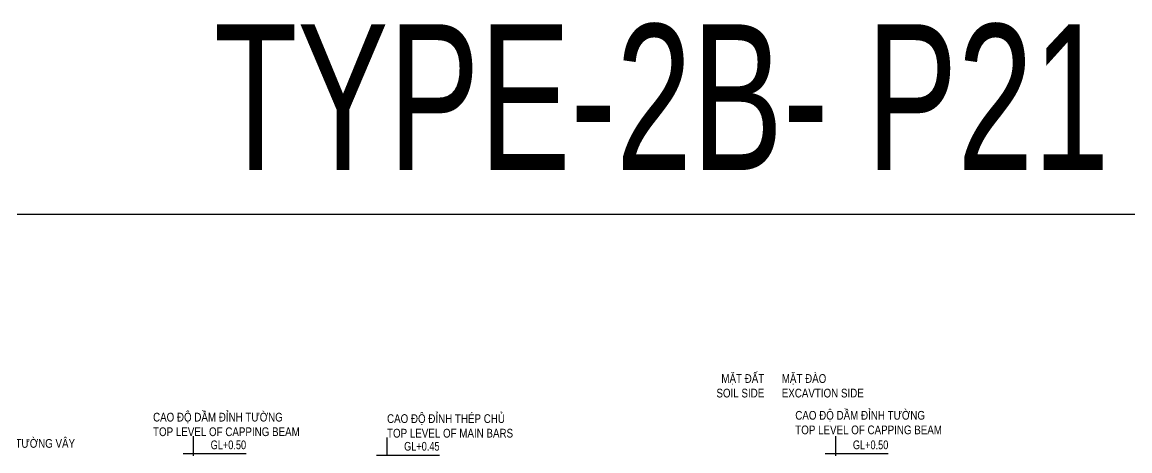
# Model space of a CAD drawing. Header units: millimetres. Extents: x 2746337 to 7547699, y -363432 to 15720.
# Drawn here: x 3076221 to 3114203, y -193381 to -178675 of the extents above; entities that cross this region are included whole.
import ezdxf
from ezdxf.enums import TextEntityAlignment as Align

# ---------------------------------------------------------------- set-up
doc = ezdxf.new("R2010")
doc.units = ezdxf.units.MM
doc.header["$LTSCALE"] = 1200
for name, color, linetype, lineweight in [('030_Label', 4, 'Continuous', 5), ('ENOTE', 2, 'Continuous', 15), ('LEADER', 8, 'Continuous', 9), ('TEXTVN', 2, 'Continuous', 20)]:
    doc.layers.add(name, color=color, linetype=linetype, lineweight=lineweight)
for name, color, linetype in [('CDC.02.DIM', 1, 'Continuous'), ('CDC.06.TEXT', 2, 'Continuous'), ('CDC.10.HATCH', 251, 'Continuous')]:
    doc.layers.add(name, color=color, linetype=linetype)
doc.styles.add('DB_Arial', font='arial.ttf', dxfattribs={"width": 0.8})
doc.styles.add('SMTEXT', font='arial.ttf', dxfattribs={"width": 0.75})
doc.styles.add('VNROMANS', font='VHAVAN.TTF', dxfattribs={"width": 0.8})

# ---------------------------------------------------------------- blocks, each defined once
blk = doc.blocks.new('tag_cd')
at = {"layer": 'CDC.10.HATCH'}
blk.add_hatch(color=256, dxfattribs=at).paths.add_polyline_path([(180, 240), (420, 0), (420, 240)])
at = {"layer": 'CDC.02.DIM'}
for points in [[(420, 240), (420, 0), (660, 240), (180, 240), (420, 0), (420, 1020)], [(60, 420), (2220, 420)], [(0, 0), (840, 0)]]:
    blk.add_lwpolyline(points, dxfattribs=at)
at = {"layer": 'CDC.06.TEXT', "ltscale": 0.5, "style": 'SMTEXT', "width": 0.75}
blk.add_attdef('CD', text='', height=300, dxfattribs=at).set_placement((2220, 570), align=Align.RIGHT)

msp = doc.modelspace()

# ---------------------------------------------------------------- linework, layer by layer
msp.add_lwpolyline([(3053834.1, -185266.4), (3147351.4, -185266.4), (3147351.4, -262418.8), (3053834.1, -262418.8)], close=True)
at = {"layer": 'LEADER', "lineweight": 20}
for points in [[(3099167.1, -191749.1, 0, 150, 0), (3099667.1, -191749.1, 0, 0, 0), (3101667.1, -191749.1, 0, 0, 0)], [(3104767.1, -191749.1, 0, 150, 0), (3104267.1, -191749.1, 0, 0, 0), (3102267.1, -191749.1, 0, 0, 0)]]:
    msp.add_lwpolyline(points, format="xyseb", dxfattribs=at)

# ---------------------------------------------------------------- block references
at = {"layer": 'ENOTE'}
for p, values in [((3081679.9, -193894.7), {'CD': 'GL+0.50'}), ((3088312.8, -193944.7), {'CD': 'GL+0.45'}), ((3103701.2, -193894.7), {'CD': 'GL+0.50'})]:
    msp.add_blockref('tag_cd', p, dxfattribs=at).add_auto_attribs(values)

# ---------------------------------------------------------------- texts
at = {"layer": '030_Label', "style": 'VNROMANS', "width": 0.7}
msp.add_text('type-2b- p21', height=5000, dxfattribs=at).set_placement((3098149.3, -181249.3), align=Align.MIDDLE_CENTER)
at = {"layer": 'TEXTVN', "style": 'DB_Arial', "width": 0.8}
for s, p in [('MẶT ĐẤT', (3101667.1, -191049.1)), ('SOIL SIDE', (3101667.1, -191549.1))]:
    msp.add_text(s, height=300, dxfattribs=at).set_placement(p, align=Align.RIGHT)
for s, p in [('MẶT ĐÀO', (3102267.1, -191049.1)), ('EXCAVTION SIDE', (3102267.1, -191549.1)), ('CAO ĐỘ DẦM ĐỈNH TƯỜNG', (3080709.5, -192374.7)), ('CAO ĐỘ ĐỈNH THÉP CHỦ', (3088732.8, -192424.7)), ('CAO ĐỘ DẦM ĐỈNH TƯỜNG', (3102730.8, -192311.9)), ('TOP LEVEL OF CAPPING BEAM', (3102730.8, -192811.9)), ('CAO ĐỘ ĐỈNH TƯỜNG VÂY', (3073662.1, -193274.7)), ('TOP LEVEL OF CAPPING BEAM', (3080709.5, -192874.7)), ('TOP LEVEL OF MAIN BARS', (3088732.8, -192924.7))]:
    msp.add_text(s, height=300, dxfattribs=at).set_placement(p)

doc.saveas('drawing.dxf')
